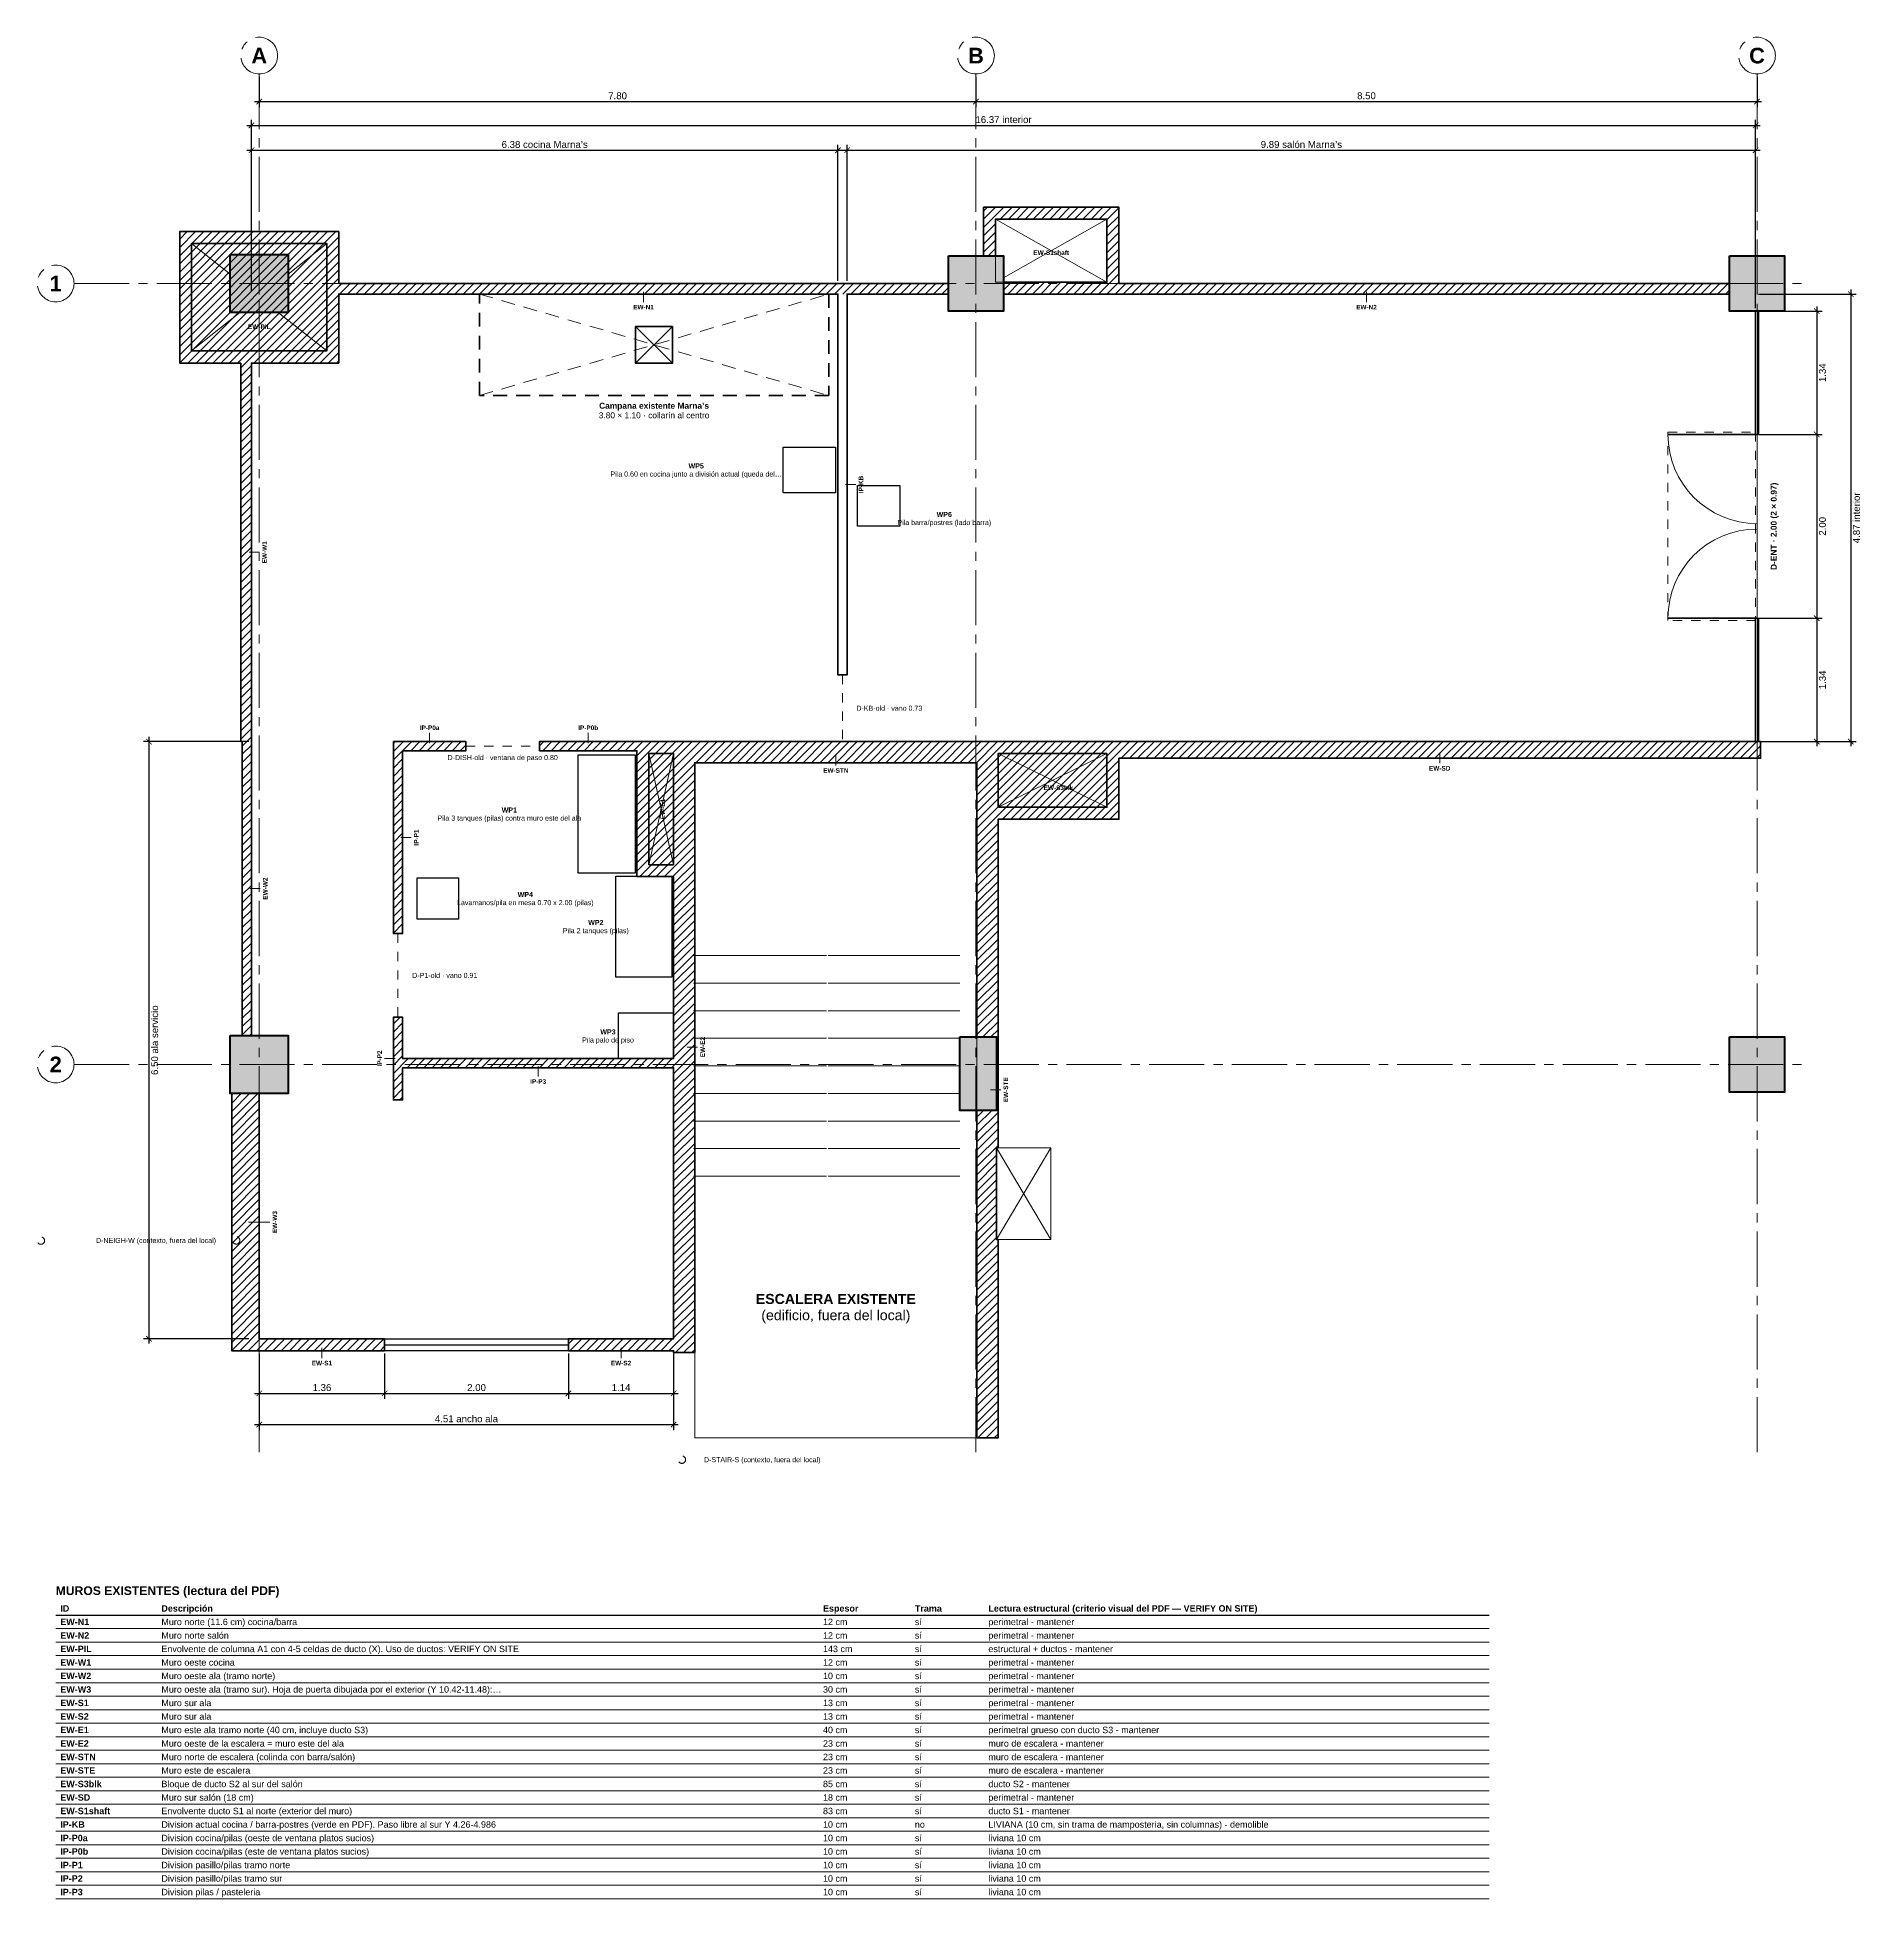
# Model space of a CAD drawing. Header units: metres. Extents: x -2.4 to 35.9, y -17.6 to 2.7.
# Drawn here: x -2.42 to 17.49, y -17.58 to 2.68 of the extents above; entities that cross this region are included whole.
import ezdxf
from ezdxf.enums import TextEntityAlignment as Align

# ---------------------------------------------------------------- set-up
doc = ezdxf.new("R2010")
doc.units = ezdxf.units.M
for name, pattern in [('LAVA_EJE', [0.9, 0.6, -0.1, 0.1, -0.1]), ('LAVA_FINO', [0.09, 0.06, -0.03]), ('LAVA_OCULTO', [0.21, 0.15, -0.06])]:
    doc.linetypes.add(name, pattern=pattern)
for name, color, linetype, lineweight in [('A-COLUMNA', 7, 'Continuous', 50), ('A-COLUMNA-TRAMA', 8, 'Continuous', 5), ('A-CONTEXTO', 9, 'LAVA_FINO', 13), ('A-COTA', 7, 'Continuous', 13), ('A-DUCTO', 8, 'Continuous', 18), ('A-EJE', 8, 'LAVA_EJE', 13), ('A-EQUIPO-ALTO', 30, 'LAVA_OCULTO', 35), ('A-ESCALERA', 8, 'Continuous', 18), ('A-MURO-EXIST', 8, 'Continuous', 35), ('A-MURO-EXIST-TRAMA', 253, 'Continuous', 5), ('A-PUERTA', 150, 'Continuous', 25), ('A-TEXTO', 7, 'Continuous', 18), ('A-VIDRIO', 4, 'Continuous', 25), ('M-EXTRACCION', 6, 'Continuous', 35), ('P-SANITARIO', 5, 'Continuous', 25), ('S-SEGURIDAD', 1, 'Continuous', 25)]:
    doc.layers.add(name, color=color, linetype=linetype, lineweight=lineweight)
doc.styles.add('LAVA', font='arial.ttf')
doc.styles.add('LAVA-B', font='arialbd.ttf')
doc.dimstyles.new('LAVA-50', dxfattribs={"dimtxt": 0.075, "dimasz": 0.06, "dimexe": 0.06, "dimexo": 0.03, "dimgap": 0.025, "dimtad": 1, "dimzin": 0, "dimdsep": 46, "dimtxsty": 'LAVA', "dimblk": 'ARCHTICK', "dimcen": 2.5, "dimdle": 0.05, "dimclrd": 256, "dimclre": 256, "dimclrt": 256, "dimazin": 3, "dimtfac": 1, "dimtmove": 0, "dimatfit": 3})

# ---------------------------------------------------------------- blocks, each defined once
blk = doc.blocks.new('LAVA-EJE')
blk.add_circle((0, 0), 0.2)
at = {"style": 'LAVA-B'}
blk.add_attdef('EJE', text='', height=0.17, dxfattribs=at).set_placement((0, 0), align=Align.MIDDLE_CENTER)
blk = doc.blocks.new('_ARCHTICK')
at = {"color": 0, "linetype": 'BYBLOCK', "const_width": 0.15}
blk.add_lwpolyline([(-0.5, -0.5), (0.5, 0.5)], dxfattribs=at)

msp = doc.modelspace()

# ---------------------------------------------------------------- hatches: boundary and pattern name
at = {"layer": 'A-COLUMNA-TRAMA'}
h = msp.add_hatch(color=256, dxfattribs=at)
h.dxf.hatch_style = 1
h.paths.add_polyline_path([(0.315, 0.314), (0.315, -0.316), (-0.315, -0.316), (-0.315, 0.314)])
h = msp.add_hatch(color=256, dxfattribs=at)
h.dxf.hatch_style = 1
h.paths.add_polyline_path([(8.1, 0.3), (8.1, -0.3), (7.5, -0.3), (7.5, 0.3)])
h = msp.add_hatch(color=256, dxfattribs=at)
h.dxf.hatch_style = 1
h.paths.add_polyline_path([(16.6, 0.3), (16.6, -0.3), (16, -0.3), (16, 0.3)])
h = msp.add_hatch(color=256, dxfattribs=at)
h.dxf.hatch_style = 1
h.paths.add_polyline_path([(0.315, -8.186), (0.315, -8.816), (-0.315, -8.816), (-0.315, -8.186)])
h = msp.add_hatch(color=256, dxfattribs=at)
h.dxf.hatch_style = 1
h.paths.add_polyline_path([(8.025, -8.201), (8.025, -9.001), (7.625, -9.001), (7.625, -8.201)])
h = msp.add_hatch(color=256, dxfattribs=at)
h.dxf.hatch_style = 1
h.paths.add_polyline_path([(16.6, -8.201), (16.6, -8.801), (16, -8.801), (16, -8.201)])
at = {"layer": 'A-MURO-EXIST-TRAMA'}
h = msp.add_hatch(dxfattribs=at)
h.set_pattern_fill('ANSI31', color=256, scale=0.02)
h.paths.add_polyline_path([(-0.2, -0.866), (-0.2, -4.986), (-0.185, -4.986), (-0.185, -8.186), (-0.085, -8.186), (-0.085, -0.866), (0.865, -0.866), (0.865, -0.116), (7.5, -0.116), (7.5, 0), (0.865, 0), (0.865, 0.564), (-0.865, 0.564), (-0.865, -0.866)])
h.paths.add_polyline_path([(-0.736, -0.735), (-0.736, 0.435), (0.734, 0.435), (0.734, -0.735)], flags=0)
h.paths.add_polyline_path([(1.46, -4.986), (1.46, -7.076), (1.56, -7.076), (1.56, -5.086), (2.249, -5.086), (2.249, -4.986)])
h.paths.add_polyline_path([(3.05, -5.086), (4.11, -5.086), (4.11, -6.456), (4.51, -6.456), (4.51, -8.436), (1.56, -8.436), (1.56, -7.986), (1.46, -7.986), (1.46, -8.886), (1.56, -8.886), (1.56, -8.536), (4.51, -8.536), (4.51, -11.486), (3.365, -11.486), (3.365, -11.616), (4.51, -11.616), (4.51, -11.636), (4.74, -11.636), (4.74, -5.216), (7.81, -5.216), (7.81, -8.201), (8.025, -8.201), (8.025, -9.001), (7.81, -9.001), (7.81, -12.565), (8.04, -12.565), (8.04, -10.406), (8.025, -10.406), (8.025, -9.406), (8.04, -9.406), (8.04, -5.831), (9.355, -5.831), (9.355, -5.168), (16.339, -5.168), (16.339, -4.986), (3.05, -4.986)])
h.paths.add_polyline_path([(8.04, -5.701), (8.04, -5.116), (9.225, -5.116), (9.225, -5.701)], flags=0)
h.paths.add_polyline_path([(4.51, -6.326), (4.24, -6.326), (4.24, -5.116), (4.51, -5.116)], flags=0)
h.paths.add_polyline_path([(1.365, -11.486), (0, -11.486), (0, -8.816), (-0.3, -8.816), (-0.3, -11.616), (1.365, -11.616)])
h.paths.add_polyline_path([(16, -0.116), (16, 0), (9.355, 0), (9.355, 0.83), (7.883, 0.83), (7.883, 0.3), (8.013, 0.3), (8.013, 0.701), (9.225, 0.701), (9.225, 0.013), (8.1, 0.013), (8.1, -0.116)])

# ---------------------------------------------------------------- linework, layer by layer
at = {"layer": 'A-COLUMNA'}
for points in [[(-0.315, 0.314), (0.315, 0.314), (0.315, -0.316), (-0.315, -0.316)], [(7.5, 0.3), (8.1, 0.3), (8.1, -0.3), (7.5, -0.3)], [(16, 0.3), (16.6, 0.3), (16.6, -0.3), (16, -0.3)], [(-0.315, -8.186), (0.315, -8.186), (0.315, -8.816), (-0.315, -8.816)], [(7.625, -8.201), (8.025, -8.201), (8.025, -9.001), (7.625, -9.001)], [(16, -8.201), (16.6, -8.201), (16.6, -8.801), (16, -8.801)]]:
    msp.add_lwpolyline(points, close=True, dxfattribs=at)
at = {"layer": 'A-CONTEXTO'}
for centre in [(-2.376, -10.418), (-0.25, -10.416), (4.6, -12.802)]:
    msp.add_circle(centre, 0.04, dxfattribs=at)
at = {"layer": 'A-DUCTO', "lineweight": 9}
for p, q in [((8.013, 0.701), (9.225, 0.013)), ((8.1, 0.0624), (9.225, 0.701)), ((-0.736, 0.435), (-0.315, 0.0999)), ((0.315, 0.1015), (0.734, 0.435)), ((-0.736, -0.735), (-0.2096, -0.316)), ((0.2076, -0.316), (0.734, -0.735)), ((4.24, -5.116), (4.51, -6.326)), ((4.24, -6.326), (4.51, -5.116)), ((8.04, -5.116), (9.225, -5.701)), ((8.04, -5.701), (9.225, -5.116)), ((8.025, -9.406), (8.615, -10.406)), ((8.025, -10.406), (8.615, -9.406))]:
    msp.add_line(p, q, dxfattribs=at)
at = {"layer": 'A-DUCTO'}
for points in [[(8.013, 0.701), (9.225, 0.701), (9.225, 0.013), (8.013, 0.013)], [(-0.736, 0.435), (0.734, 0.435), (0.734, -0.735), (-0.736, -0.735)], [(4.24, -5.116), (4.51, -5.116), (4.51, -6.326), (4.24, -6.326)], [(8.04, -5.116), (9.225, -5.116), (9.225, -5.701), (8.04, -5.701)], [(8.025, -9.406), (8.615, -9.406), (8.615, -10.406), (8.025, -10.406)]]:
    msp.add_lwpolyline(points, close=True, dxfattribs=at)
at = {"layer": 'A-EJE'}
for p, q in [((0, 2.28), (0, -12.815)), ((7.8, 2.28), (7.8, -12.815)), ((16.3, 2.28), (16.3, -12.815)), ((-2.015, 0), (16.85, 0)), ((-2.015, -8.5), (16.85, -8.5))]:
    msp.add_line(p, q, dxfattribs=at)
at = {"layer": 'A-EQUIPO-ALTO', "lineweight": 9}
for p, q in [((2.397, -0.116), (6.197, -1.219)), ((2.397, -1.219), (6.197, -0.116))]:
    msp.add_line(p, q, dxfattribs=at)
at = {"layer": 'A-EQUIPO-ALTO'}
msp.add_lwpolyline([(2.397, -0.116), (6.197, -0.116), (6.197, -1.219), (2.397, -1.219)], close=True, dxfattribs=at)
at = {"layer": 'A-ESCALERA', "lineweight": 9}
for p, q in [((4.725, -7.316), (6.175, -7.316)), ((6.19, -7.316), (7.625, -7.316)), ((4.725, -7.616), (6.175, -7.616)), ((6.19, -7.616), (7.625, -7.616)), ((4.725, -7.916), (6.175, -7.916)), ((6.19, -7.916), (7.625, -7.916)), ((4.725, -8.216), (6.175, -8.216)), ((6.19, -8.216), (7.625, -8.216)), ((4.725, -8.516), (6.175, -8.516)), ((6.19, -8.516), (7.625, -8.516)), ((4.725, -8.816), (6.175, -8.816)), ((6.19, -8.816), (7.625, -8.816)), ((4.725, -9.116), (6.175, -9.116)), ((6.19, -9.116), (7.625, -9.116)), ((4.725, -9.416), (6.175, -9.416)), ((6.19, -9.416), (7.625, -9.416)), ((4.725, -9.716), (6.175, -9.716)), ((6.19, -9.716), (7.625, -9.716))]:
    msp.add_line(p, q, dxfattribs=at)
at = {"layer": 'A-ESCALERA'}
msp.add_lwpolyline([(4.74, -5.216), (7.81, -5.216), (7.81, -12.565), (4.74, -12.565)], close=True, dxfattribs=at)
at = {"layer": 'A-MURO-EXIST', "lineweight": 9}
for p, q in [((0, -0.183), (0, -0.416)), ((4.1825, -0.09), (4.1825, -0.203)), ((12.05, -0.09), (12.05, -0.203)), ((6.38, -2.188), (6.493, -2.188)), ((-0.1105, -2.926), (0.0025, -2.926)), ((1.8545, -5.004), (1.8545, -4.891)), ((3.58, -5.004), (3.58, -4.891)), ((6.275, -5.133), (6.275, -5.246)), ((12.847, -5.109), (12.847, -5.222)), ((1.542, -6.031), (1.655, -6.031)), ((-0.103, -6.586), (0.01, -6.586)), ((1.478, -8.436), (1.365, -8.436)), ((4.657, -8.311), (4.77, -8.311)), ((3.035, -8.518), (3.035, -8.631)), ((7.957, -8.7755), (8.07, -8.7755)), ((-0.118, -10.216), (0.115, -10.216)), ((0.6825, -11.583), (0.6825, -11.696)), ((3.9375, -11.583), (3.9375, -11.696))]:
    msp.add_line(p, q, dxfattribs=at)
at = {"layer": 'A-MURO-EXIST'}
for points in [[(16, -0.116), (16, 0), (9.355, 0), (9.355, 0.83), (7.883, 0.83), (7.883, 0.3), (8.013, 0.3), (8.013, 0.701), (9.225, 0.701), (9.225, 0.013), (8.1, 0.013), (8.1, -0.116)], [(-0.2, -0.866), (-0.2, -4.986), (-0.185, -4.986), (-0.185, -8.186), (-0.085, -8.186), (-0.085, -0.866), (0.865, -0.866), (0.865, -0.116), (6.298, -0.116), (6.298, -4.26), (6.398, -4.26), (6.398, -0.116), (7.5, -0.116), (7.5, 0), (0.865, 0), (0.865, 0.564), (-0.865, 0.564), (-0.865, -0.866)], [(-0.736, -0.735), (-0.736, 0.435), (0.734, 0.435), (0.734, -0.735)], [(1.46, -4.986), (1.46, -7.076), (1.56, -7.076), (1.56, -5.086), (2.249, -5.086), (2.249, -4.986)], [(3.05, -5.086), (4.11, -5.086), (4.11, -6.456), (4.51, -6.456), (4.51, -8.436), (1.56, -8.436), (1.56, -7.986), (1.46, -7.986), (1.46, -8.886), (1.56, -8.886), (1.56, -8.536), (4.51, -8.536), (4.51, -11.486), (3.365, -11.486), (3.365, -11.616), (4.51, -11.616), (4.51, -11.636), (4.74, -11.636), (4.74, -5.216), (7.81, -5.216), (7.81, -8.201), (8.025, -8.201), (8.025, -9.001), (7.81, -9.001), (7.81, -12.565), (8.04, -12.565), (8.04, -10.406), (8.025, -10.406), (8.025, -9.406), (8.04, -9.406), (8.04, -5.831), (9.355, -5.831), (9.355, -5.168), (16.339, -5.168), (16.339, -4.986), (3.05, -4.986)], [(4.51, -6.326), (4.24, -6.326), (4.24, -5.116), (4.51, -5.116)], [(8.04, -5.701), (8.04, -5.116), (9.225, -5.116), (9.225, -5.701)], [(1.365, -11.486), (0, -11.486), (0, -8.816), (-0.3, -8.816), (-0.3, -11.616), (1.365, -11.616)]]:
    msp.add_lwpolyline(points, close=True, dxfattribs=at)
at = {"layer": 'A-PUERTA', "lineweight": 35}
for p, q in [((16.3, -1.643), (15.33, -1.643)), ((16.3, -3.643), (15.33, -3.643))]:
    msp.add_line(p, q, dxfattribs=at)
at = {"layer": 'A-PUERTA', "lineweight": 9}
msp.add_line((16.3, -1.643), (16.3, -3.643), dxfattribs=at)
at = {"layer": 'A-PUERTA', "linetype": 'LAVA_FINO', "lineweight": 13}
for p, q in [((6.348, -4.26), (6.348, -4.986)), ((2.249, -5.036), (3.05, -5.036)), ((1.51, -7.076), (1.51, -7.986))]:
    msp.add_line(p, q, dxfattribs=at)
at = {"layer": 'A-PUERTA', "lineweight": 13}
for centre, start, end in [((16.3, -1.643), 180, -90), ((16.3, -3.643), 90, 180)]:
    msp.add_arc(centre, 0.97, start, end, dxfattribs=at)
at = {"layer": 'A-TEXTO', "lineweight": 25}
msp.add_line((-2.215, -14.494), (13.385, -14.494), dxfattribs=at)
at = {"layer": 'A-TEXTO', "lineweight": 5}
for p, q in [((-2.215, -14.641), (13.385, -14.641)), ((-2.215, -14.788), (13.385, -14.788)), ((-2.215, -14.935), (13.385, -14.935)), ((-2.215, -15.082), (13.385, -15.082)), ((-2.215, -15.229), (13.385, -15.229)), ((-2.215, -15.376), (13.385, -15.376)), ((-2.215, -15.523), (13.385, -15.523)), ((-2.215, -15.67), (13.385, -15.67)), ((-2.215, -15.817), (13.385, -15.817)), ((-2.215, -15.964), (13.385, -15.964)), ((-2.215, -16.111), (13.385, -16.111)), ((-2.215, -16.258), (13.385, -16.258)), ((-2.215, -16.405), (13.385, -16.405)), ((-2.215, -16.552), (13.385, -16.552)), ((-2.215, -16.699), (13.385, -16.699)), ((-2.215, -16.846), (13.385, -16.846)), ((-2.215, -16.993), (13.385, -16.993)), ((-2.215, -17.14), (13.385, -17.14)), ((-2.215, -17.287), (13.385, -17.287)), ((-2.215, -17.434), (13.385, -17.434)), ((-2.215, -17.581), (13.385, -17.581))]:
    msp.add_line(p, q, dxfattribs=at)
at = {"layer": 'A-VIDRIO'}
for p, q in [((16.3, -0.3), (16.3, -1.643)), ((16.3, -3.643), (16.3, -4.986)), ((1.365, -11.551), (3.365, -11.551))]:
    msp.add_line(p, q, dxfattribs=at)
for points in [[(16.285, -0.3), (16.315, -0.3), (16.315, -1.643), (16.285, -1.643)], [(16.285, -3.643), (16.315, -3.643), (16.315, -4.986), (16.285, -4.986)], [(1.365, -11.486), (3.365, -11.486), (3.365, -11.616), (1.365, -11.616)]]:
    msp.add_lwpolyline(points, close=True, dxfattribs=at)
at = {"layer": 'M-EXTRACCION', "lineweight": 9}
for p, q in [((4.096, -0.469), (4.496, -0.869)), ((4.096, -0.869), (4.496, -0.469))]:
    msp.add_line(p, q, dxfattribs=at)
at = {"layer": 'M-EXTRACCION'}
msp.add_lwpolyline([(4.096, -0.469), (4.496, -0.469), (4.496, -0.869), (4.096, -0.869)], close=True, dxfattribs=at)
at = {"layer": 'P-SANITARIO'}
for points in [[(5.7, -1.78), (6.27, -1.78), (6.27, -2.28), (5.7, -2.28)], [(6.51, -2.2), (6.97, -2.2), (6.97, -2.64), (6.51, -2.64)], [(3.47, -5.13), (4.09, -5.13), (4.09, -6.42), (3.47, -6.42)], [(1.72, -6.47), (2.17, -6.47), (2.17, -6.92), (1.72, -6.92)], [(3.88, -6.45), (4.49, -6.45), (4.49, -7.55), (3.88, -7.55)], [(3.91, -7.94), (4.51, -7.94), (4.51, -8.44), (3.91, -8.44)]]:
    msp.add_lwpolyline(points, close=True, dxfattribs=at)
at = {"layer": 'S-SEGURIDAD', "linetype": 'LAVA_FINO', "lineweight": 9}
msp.add_lwpolyline([(15.33, -1.62), (16.285, -1.62), (16.285, -3.67), (15.33, -3.67)], close=True, dxfattribs=at)

# ---------------------------------------------------------------- block references
at = {"layer": 'A-EJE'}
ref = msp.add_blockref('LAVA-EJE', (0, 2.48), dxfattribs=at)
ref.add_attrib('EJE', 'A', dxfattribs={"height": 0.17, "style": 'LAVA-B'}).set_placement((0, 2.48), align=Align.MIDDLE_CENTER)
ref = msp.add_blockref('LAVA-EJE', (7.8, 2.48), dxfattribs=at)
ref.add_attrib('EJE', 'B', dxfattribs={"height": 0.17, "style": 'LAVA-B'}).set_placement((7.8, 2.48), align=Align.MIDDLE_CENTER)
ref = msp.add_blockref('LAVA-EJE', (16.3, 2.48), dxfattribs=at)
ref.add_attrib('EJE', 'C', dxfattribs={"height": 0.17, "style": 'LAVA-B'}).set_placement((16.3, 2.48), align=Align.MIDDLE_CENTER)
ref = msp.add_blockref('LAVA-EJE', (-2.215, 0), dxfattribs=at)
ref.add_attrib('EJE', '1', dxfattribs={"height": 0.17, "style": 'LAVA-B'}).set_placement((-2.215, 0), align=Align.MIDDLE_CENTER)
ref = msp.add_blockref('LAVA-EJE', (-2.215, -8.5), dxfattribs=at)
ref.add_attrib('EJE', '2', dxfattribs={"height": 0.17, "style": 'LAVA-B'}).set_placement((-2.215, -8.5), align=Align.MIDDLE_CENTER)

# ---------------------------------------------------------------- texts
at = {"layer": 'A-CONTEXTO', "style": 'LAVA'}
for s, p in [('D-NEIGH-W (contexto, fuera del local)', (-1.1237, -10.416)), ('D-STAIR-S (contexto, fuera del local)', (5.4736, -12.802))]:
    msp.add_text(s, height=0.055, dxfattribs=at).set_placement(p, align=Align.MIDDLE_CENTER)
at = {"layer": 'A-EQUIPO-ALTO'}
for s, style, p in [('3.80 × 1.10 · collarín al centro', 'LAVA', (4.297, -1.435)), ('Campana existente Marna’s', 'LAVA-B', (4.297, -1.331))]:
    msp.add_text(s, height=0.065, dxfattribs=dict(at, style=style)).set_placement(p, align=Align.MIDDLE_CENTER)
at = {"layer": 'A-ESCALERA'}
for s, style, p in [('ESCALERA EXISTENTE', 'LAVA-B', (6.275, -11.0525)), ('(edificio, fuera del local)', 'LAVA', (6.275, -11.2285))]:
    msp.add_text(s, height=0.11, dxfattribs=dict(at, style=style)).set_placement(p, align=Align.MIDDLE_CENTER)
at = {"layer": 'A-MURO-EXIST', "style": 'LAVA-B'}
for s, p in [('EW-S1shaft', (8.619, 0.335)), ('EW-N1', (4.1825, -0.258)), ('EW-N2', (12.05, -0.258)), ('EW-PIL', (0, -0.471)), ('IP-P0a', (1.8545, -4.836)), ('IP-P0b', (3.58, -4.836)), ('EW-SD', (12.847, -5.277)), ('EW-STN', (6.275, -5.301)), ('EW-S3blk', (8.6975, -5.4885)), ('IP-P3', (3.035, -8.686)), ('EW-S1', (0.6825, -11.751)), ('EW-S2', (3.9375, -11.751))]:
    msp.add_text(s, height=0.05, dxfattribs=at).set_placement(p, align=Align.MIDDLE_CENTER)
for s, p in [('IP-KB', (6.548, -2.188)), ('EW-W1', (0.0575, -2.926)), ('EW-E1', (4.39, -5.721)), ('IP-P1', (1.71, -6.031)), ('EW-W2', (0.065, -6.586)), ('EW-E2', (4.825, -8.311)), ('IP-P2', (1.31, -8.436)), ('EW-STE', (8.125, -8.7755)), ('EW-W3', (0.17, -10.216))]:
    msp.add_text(s, height=0.05, rotation=90, dxfattribs=at).set_placement(p, align=Align.MIDDLE_CENTER)
at = {"layer": 'A-PUERTA', "style": 'LAVA-B'}
msp.add_text('D-ENT · 2.00 (2 × 0.97)', height=0.065, rotation=90, dxfattribs=at).set_placement((16.482, -2.643), align=Align.MIDDLE_CENTER)
at = {"layer": 'A-PUERTA', "style": 'LAVA'}
for s, p in [('D-KB-old · vano 0.73', (6.857, -4.623)), ('D-DISH-old · ventana de paso 0.80', (2.6495, -5.16)), ('D-P1-old · vano 0.91', (2.019, -7.531))]:
    msp.add_text(s, height=0.055, dxfattribs=at).set_placement(p, align=Align.MIDDLE_CENTER)
at = {"layer": 'A-TEXTO'}
for s, height, style, p in [('MUROS EXISTENTES (lectura del PDF)', 0.0945, 'LAVA-B', (-2.215, -14.228)), ('Descripción', 0.07, 'LAVA-B', (-1.065, -14.4205)), ('Lectura estructural (criterio visual del PDF — VERIFY ON SITE)', 0.07, 'LAVA-B', (7.935, -14.4205)), ('ID', 0.07, 'LAVA-B', (-2.165, -14.4205)), ('EW-N1', 0.07, 'LAVA-B', (-2.165, -14.5675)), ('Muro norte (11.6 cm) cocina/barra', 0.07, 'LAVA', (-1.065, -14.5675)), ('Espesor', 0.07, 'LAVA-B', (6.135, -14.4205)), ('12 cm', 0.07, 'LAVA', (6.135, -14.5675)), ('Trama', 0.07, 'LAVA-B', (7.135, -14.4205)), ('sí', 0.07, 'LAVA', (7.135, -14.5675)), ('perimetral - mantener', 0.07, 'LAVA', (7.935, -14.5675)), ('EW-N2', 0.07, 'LAVA-B', (-2.165, -14.7145)), ('Muro norte salón', 0.07, 'LAVA', (-1.065, -14.7145)), ('12 cm', 0.07, 'LAVA', (6.135, -14.7145)), ('sí', 0.07, 'LAVA', (7.135, -14.7145)), ('perimetral - mantener', 0.07, 'LAVA', (7.935, -14.7145)), ('EW-PIL', 0.07, 'LAVA-B', (-2.165, -14.8615)), ('EW-W1', 0.07, 'LAVA-B', (-2.165, -15.0085)), ('Envolvente de columna A1 con 4-5 celdas de ducto (X). Uso de ductos: VERIFY ON SITE', 0.07, 'LAVA', (-1.065, -14.8615)), ('Muro oeste cocina', 0.07, 'LAVA', (-1.065, -15.0085)), ('143 cm', 0.07, 'LAVA', (6.135, -14.8615)), ('12 cm', 0.07, 'LAVA', (6.135, -15.0085)), ('sí', 0.07, 'LAVA', (7.135, -14.8615)), ('sí', 0.07, 'LAVA', (7.135, -15.0085)), ('estructural + ductos - mantener', 0.07, 'LAVA', (7.935, -14.8615)), ('perimetral - mantener', 0.07, 'LAVA', (7.935, -15.0085)), ('EW-W2', 0.07, 'LAVA-B', (-2.165, -15.1555)), ('Muro oeste ala (tramo norte)', 0.07, 'LAVA', (-1.065, -15.1555)), ('10 cm', 0.07, 'LAVA', (6.135, -15.1555)), ('sí', 0.07, 'LAVA', (7.135, -15.1555)), ('perimetral - mantener', 0.07, 'LAVA', (7.935, -15.1555)), ('EW-W3', 0.07, 'LAVA-B', (-2.165, -15.3025)), ('Muro oeste ala (tramo sur). Hoja de puerta dibujada por el exterior (Y 10.42-11.48):…', 0.07, 'LAVA', (-1.065, -15.3025)), ('30 cm', 0.07, 'LAVA', (6.135, -15.3025)), ('sí', 0.07, 'LAVA', (7.135, -15.3025)), ('perimetral - mantener', 0.07, 'LAVA', (7.935, -15.3025)), ('EW-S1', 0.07, 'LAVA-B', (-2.165, -15.4495)), ('EW-S2', 0.07, 'LAVA-B', (-2.165, -15.5965)), ('Muro sur ala', 0.07, 'LAVA', (-1.065, -15.4495)), ('Muro sur ala', 0.07, 'LAVA', (-1.065, -15.5965)), ('13 cm', 0.07, 'LAVA', (6.135, -15.4495)), ('13 cm', 0.07, 'LAVA', (6.135, -15.5965)), ('sí', 0.07, 'LAVA', (7.135, -15.4495)), ('sí', 0.07, 'LAVA', (7.135, -15.5965)), ('perimetral - mantener', 0.07, 'LAVA', (7.935, -15.4495)), ('perimetral - mantener', 0.07, 'LAVA', (7.935, -15.5965)), ('EW-E1', 0.07, 'LAVA-B', (-2.165, -15.7435)), ('Muro este ala tramo norte (40 cm, incluye ducto S3)', 0.07, 'LAVA', (-1.065, -15.7435)), ('40 cm', 0.07, 'LAVA', (6.135, -15.7435)), ('sí', 0.07, 'LAVA', (7.135, -15.7435)), ('perimetral grueso con ducto S3 - mantener', 0.07, 'LAVA', (7.935, -15.7435)), ('EW-E2', 0.07, 'LAVA-B', (-2.165, -15.8905)), ('EW-STN', 0.07, 'LAVA-B', (-2.165, -16.0375)), ('Muro oeste de la escalera = muro este del ala', 0.07, 'LAVA', (-1.065, -15.8905)), ('Muro norte de escalera (colinda con barra/salón)', 0.07, 'LAVA', (-1.065, -16.0375)), ('23 cm', 0.07, 'LAVA', (6.135, -15.8905)), ('23 cm', 0.07, 'LAVA', (6.135, -16.0375)), ('sí', 0.07, 'LAVA', (7.135, -15.8905)), ('sí', 0.07, 'LAVA', (7.135, -16.0375)), ('muro de escalera - mantener', 0.07, 'LAVA', (7.935, -15.8905)), ('muro de escalera - mantener', 0.07, 'LAVA', (7.935, -16.0375)), ('EW-STE', 0.07, 'LAVA-B', (-2.165, -16.1845)), ('Muro este de escalera', 0.07, 'LAVA', (-1.065, -16.1845)), ('23 cm', 0.07, 'LAVA', (6.135, -16.1845)), ('sí', 0.07, 'LAVA', (7.135, -16.1845)), ('muro de escalera - mantener', 0.07, 'LAVA', (7.935, -16.1845)), ('EW-S3blk', 0.07, 'LAVA-B', (-2.165, -16.3315)), ('Bloque de ducto S2 al sur del salón', 0.07, 'LAVA', (-1.065, -16.3315)), ('85 cm', 0.07, 'LAVA', (6.135, -16.3315)), ('sí', 0.07, 'LAVA', (7.135, -16.3315)), ('ducto S2 - mantener', 0.07, 'LAVA', (7.935, -16.3315)), ('EW-SD', 0.07, 'LAVA-B', (-2.165, -16.4785)), ('EW-S1shaft', 0.07, 'LAVA-B', (-2.165, -16.6255)), ('Muro sur salón (18 cm)', 0.07, 'LAVA', (-1.065, -16.4785)), ('Envolvente ducto S1 al norte (exterior del muro)', 0.07, 'LAVA', (-1.065, -16.6255)), ('83 cm', 0.07, 'LAVA', (6.135, -16.6255)), ('18 cm', 0.07, 'LAVA', (6.135, -16.4785)), ('sí', 0.07, 'LAVA', (7.135, -16.4785)), ('sí', 0.07, 'LAVA', (7.135, -16.6255)), ('ducto S1 - mantener', 0.07, 'LAVA', (7.935, -16.6255)), ('perimetral - mantener', 0.07, 'LAVA', (7.935, -16.4785)), ('IP-KB', 0.07, 'LAVA-B', (-2.165, -16.7725)), ('Division actual cocina / barra-postres (verde en PDF). Paso libre al sur Y 4.26-4.986', 0.07, 'LAVA', (-1.065, -16.7725)), ('10 cm', 0.07, 'LAVA', (6.135, -16.7725)), ('no', 0.07, 'LAVA', (7.135, -16.7725)), ('LIVIANA (10 cm, sin trama de mamposteria, sin columnas) - demolible', 0.07, 'LAVA', (7.935, -16.7725)), ('IP-P0a', 0.07, 'LAVA-B', (-2.165, -16.9195)), ('Division cocina/pilas (oeste de ventana platos sucios)', 0.07, 'LAVA', (-1.065, -16.9195)), ('10 cm', 0.07, 'LAVA', (6.135, -16.9195)), ('sí', 0.07, 'LAVA', (7.135, -16.9195)), ('liviana 10 cm', 0.07, 'LAVA', (7.935, -16.9195)), ('IP-P0b', 0.07, 'LAVA-B', (-2.165, -17.0665)), ('IP-P1', 0.07, 'LAVA-B', (-2.165, -17.2135)), ('Division cocina/pilas (este de ventana platos sucios)', 0.07, 'LAVA', (-1.065, -17.0665)), ('Division pasillo/pilas tramo norte', 0.07, 'LAVA', (-1.065, -17.2135)), ('10 cm', 0.07, 'LAVA', (6.135, -17.0665)), ('10 cm', 0.07, 'LAVA', (6.135, -17.2135)), ('sí', 0.07, 'LAVA', (7.135, -17.0665)), ('sí', 0.07, 'LAVA', (7.135, -17.2135)), ('liviana 10 cm', 0.07, 'LAVA', (7.935, -17.0665)), ('liviana 10 cm', 0.07, 'LAVA', (7.935, -17.2135)), ('IP-P2', 0.07, 'LAVA-B', (-2.165, -17.3605)), ('Division pasillo/pilas tramo sur', 0.07, 'LAVA', (-1.065, -17.3605)), ('10 cm', 0.07, 'LAVA', (6.135, -17.3605)), ('sí', 0.07, 'LAVA', (7.135, -17.3605)), ('liviana 10 cm', 0.07, 'LAVA', (7.935, -17.3605)), ('IP-P3', 0.07, 'LAVA-B', (-2.165, -17.5075)), ('Division pilas / pasteleria', 0.07, 'LAVA', (-1.065, -17.5075)), ('10 cm', 0.07, 'LAVA', (6.135, -17.5075)), ('sí', 0.07, 'LAVA', (7.135, -17.5075)), ('liviana 10 cm', 0.07, 'LAVA', (7.935, -17.5075))]:
    msp.add_text(s, height=height, dxfattribs=dict(at, style=style)).set_placement(p, align=Align.MIDDLE_LEFT)
at = {"layer": 'P-SANITARIO'}
for s, style, p in [('WP5', 'LAVA-B', (4.7552, -1.986)), ('Pila 0.60 en cocina junto a división actual (queda del…', 'LAVA', (4.7552, -2.074)), ('Pila barra/postres (lado barra)', 'LAVA', (7.455, -2.602)), ('WP6', 'LAVA-B', (7.455, -2.514)), ('Pila 3 tanques (pilas) contra muro este del ala', 'LAVA', (2.7218, -5.819)), ('WP1', 'LAVA-B', (2.7218, -5.731)), ('WP4', 'LAVA-B', (2.8959, -6.651)), ('Lavamanos/pila en mesa 0.70 x 2.00 (pilas)', 'LAVA', (2.8959, -6.739)), ('Pila 2 tanques (pilas)', 'LAVA', (3.6631, -7.044)), ('WP2', 'LAVA-B', (3.6631, -6.956)), ('Pila palo de piso', 'LAVA', (3.7954, -8.234)), ('WP3', 'LAVA-B', (3.7954, -8.146))]:
    msp.add_text(s, height=0.055, dxfattribs=dict(at, style=style)).set_placement(p, align=Align.MIDDLE_CENTER)

# ---------------------------------------------------------------- dimensions: what is measured, and where the dimension line sits
at = {"layer": 'A-COTA'}
for base, p1, p2 in [((0, 1.98), (0, 2.28), (7.8, 2.28)), ((7.8, 1.98), (7.8, 2.28), (16.3, 2.28)), ((0, -12.08), (0, -11.616), (1.365, -11.616)), ((1.365, -12.08), (1.365, -11.616), (3.365, -11.616)), ((3.365, -12.08), (3.365, -11.616), (4.51, -11.616))]:
    msp.add_linear_dim(base=base, p1=p1, p2=p2, dimstyle='LAVA-50', dxfattribs=at).render()
for base, p1, p2, text in [((-0.085, 1.72), (-0.085, -0.116), (16.285, -0.116), '<> interior'), ((-0.085, 1.45), (-0.085, 0.564), (6.298, 0), '<> cocina Marna’s'), ((6.398, 1.45), (6.398, 0), (16.285, -0.3), '<> salón Marna’s'), ((0, -12.42), (0, -11.616), (4.51, -11.616), '<> ancho ala')]:
    msp.add_linear_dim(base=base, p1=p1, p2=p2, text=text, dimstyle='LAVA-50', dxfattribs=at).render()
for base, p1, p2, text in [((17.32, -0.116), (16.285, -0.116), (16.285, -4.986), '<> interior'), ((-1.2, -4.986), (-0.085, -4.986), (-0.085, -11.486), '<> ala servicio')]:
    msp.add_linear_dim(base=base, p1=p1, p2=p2, angle=90, text=text, dimstyle='LAVA-50', dxfattribs=at).render()
for base, p1, p2 in [((16.95, -0.3), (16.285, -0.3), (16.285, -1.643)), ((16.95, -1.643), (16.285, -1.643), (16.285, -3.643)), ((16.95, -3.643), (16.285, -3.643), (16.285, -4.986))]:
    msp.add_linear_dim(base=base, p1=p1, p2=p2, angle=90, dimstyle='LAVA-50', dxfattribs=at).render()

doc.saveas('drawing.dxf')
